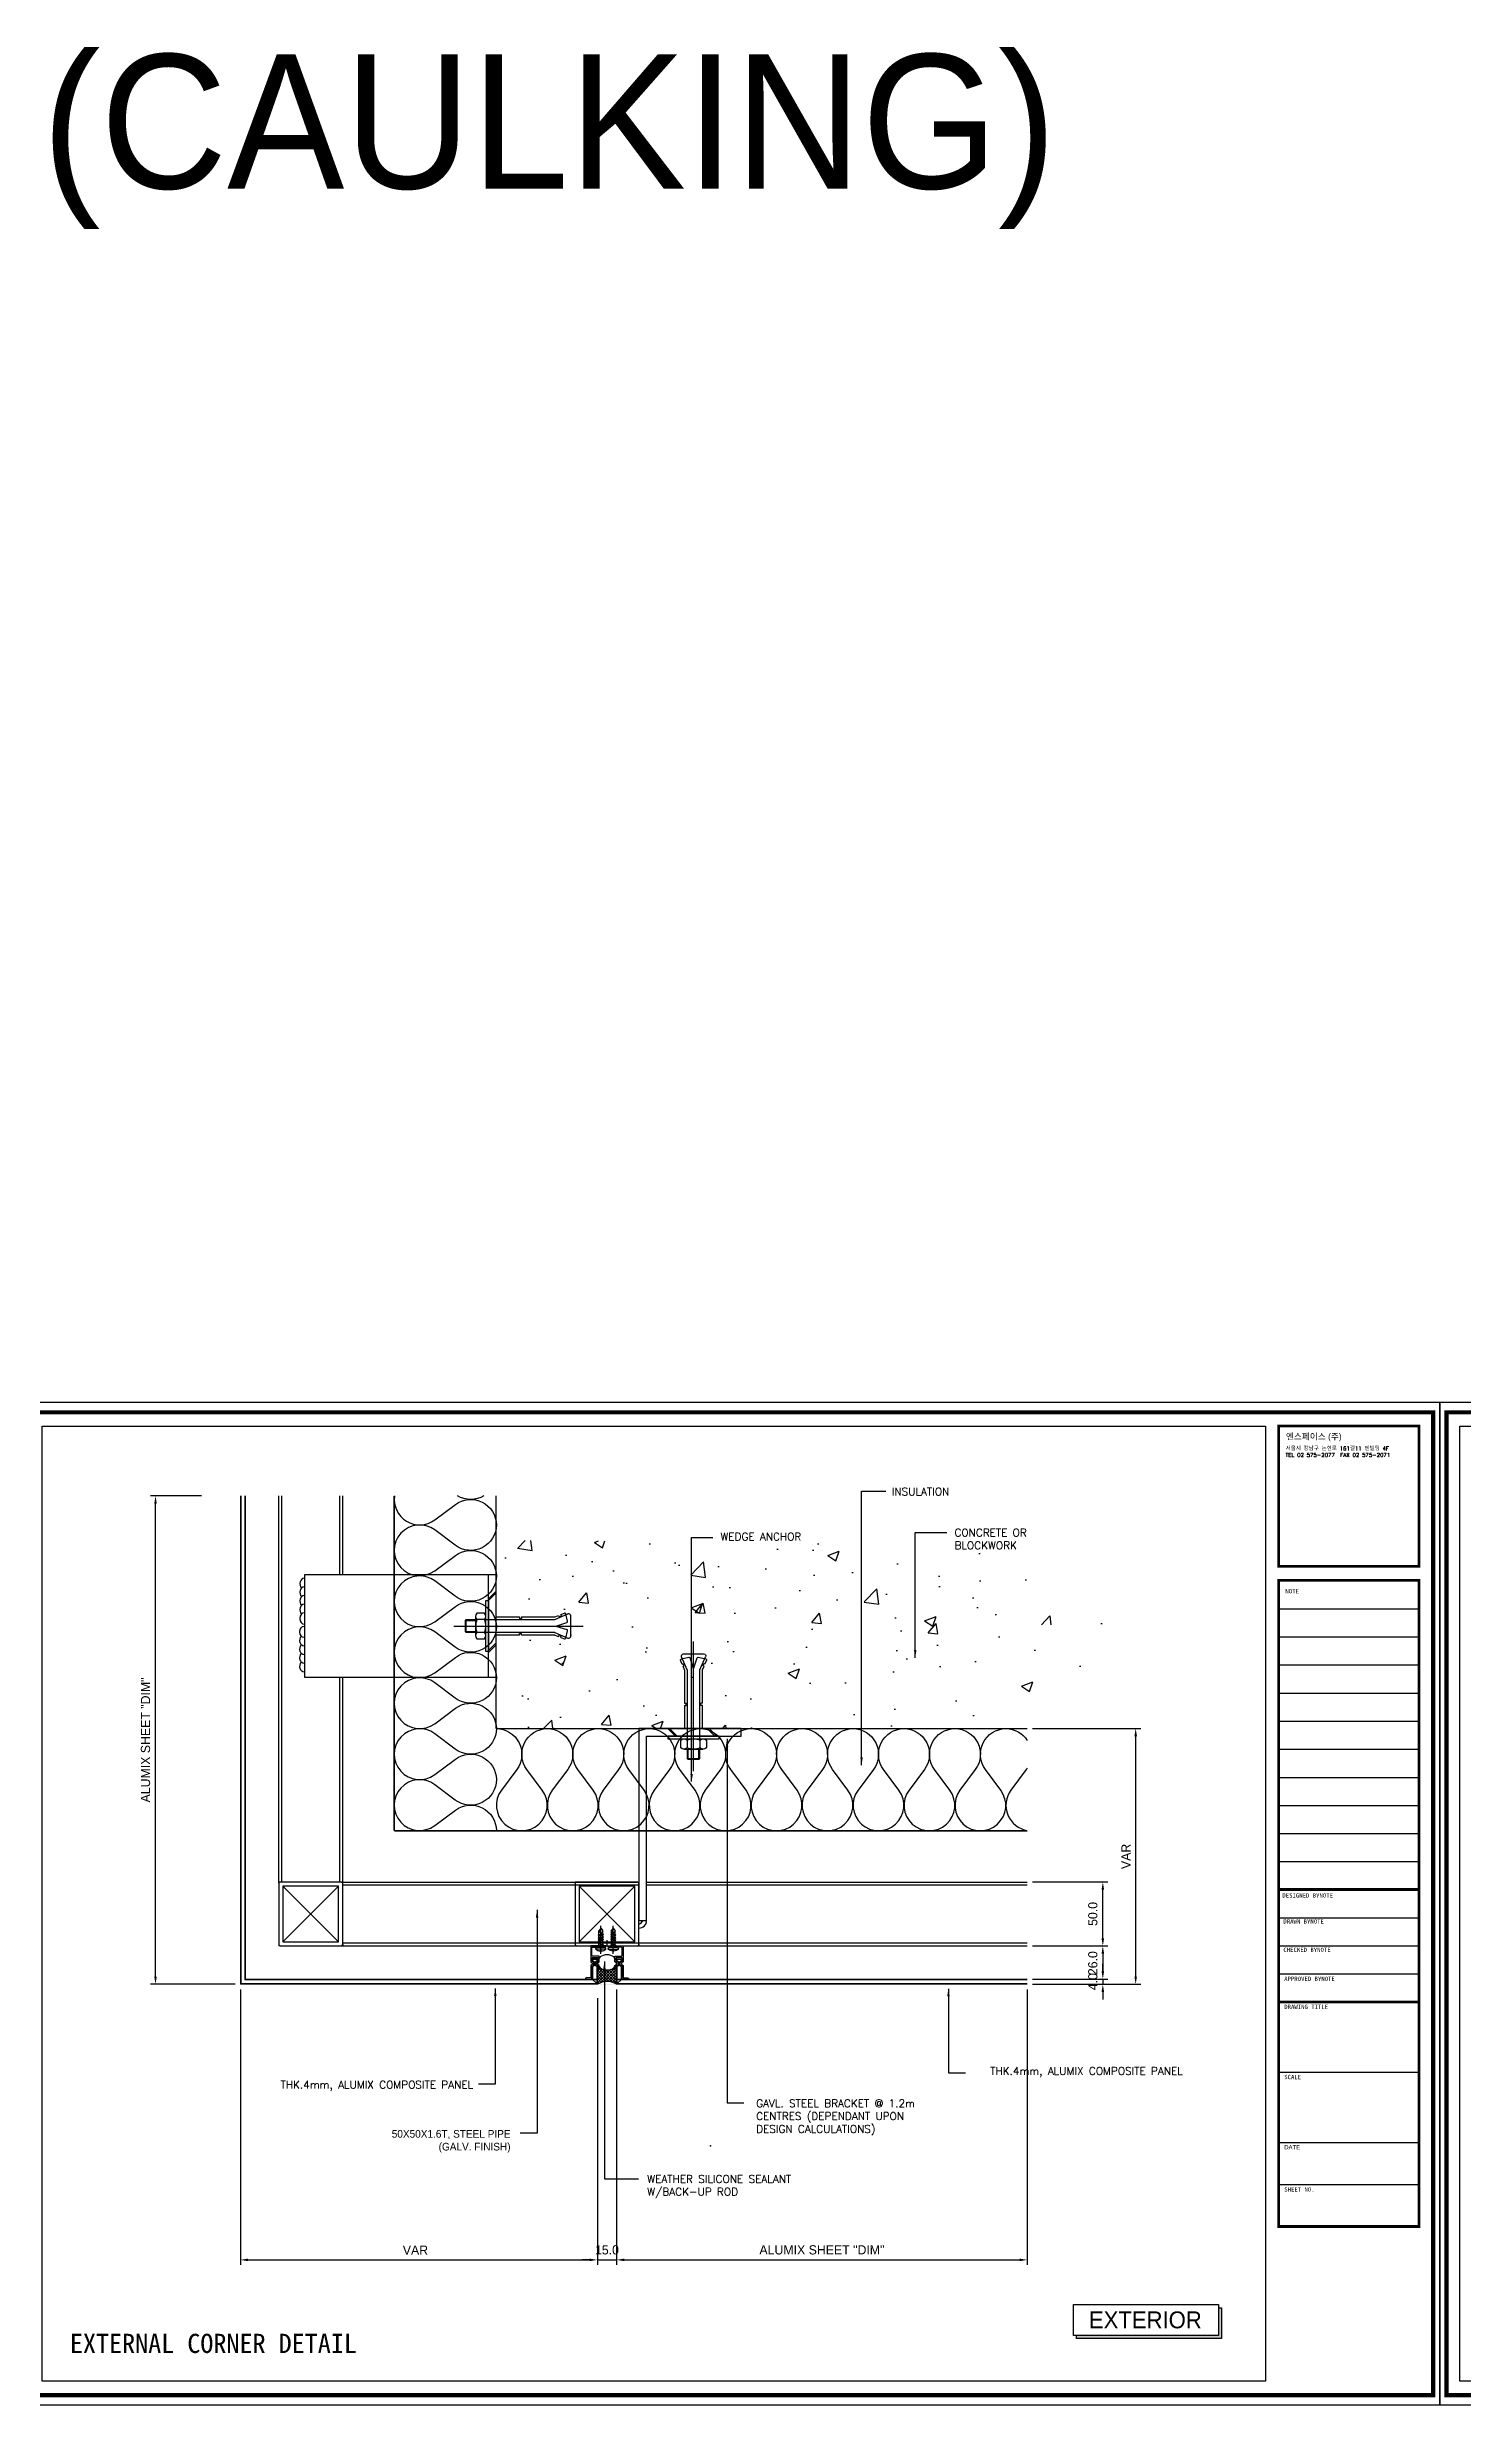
# Model space of a CAD drawing. Header units: millimetres. Extents: x 7297 to 60227, y -7497 to 19324.
# Drawn here: x 24201 to 25309, y 11215 to 13059 of the extents above; entities that cross this region are included whole.
import ezdxf
from ezdxf.enums import TextEntityAlignment as Align

# ---------------------------------------------------------------- set-up
doc = ezdxf.new("R2010")
doc.units = ezdxf.units.MM
doc.layers.add('NS_AL_PANEL', color=32, linetype='Continuous', lineweight=9)
for name, color, linetype in [('NS_BRACKET_NUTS', 1, 'Continuous'), ('NS_CAULKING', 8, 'Continuous'), ('NS_COL_MAGENTA', 6, 'Continuous'), ('NS_COL_WHITE', 7, 'Continuous'), ('NS_CON', 8, 'Continuous'), ('NS_CON_LINE', 2, 'Continuous'), ('NS_DIM', 1, 'Continuous'), ('NS_FORM', 7, 'Continuous'), ('NS_FRAME', 253, 'Continuous'), ('NS_INSUL', 8, 'Continuous'), ('NS_PIPE_FRAME', 2, 'Continuous'), ('NS_TEXT', 2, 'Continuous'), ('NS_TEXT_TITLE', 141, 'Continuous'), ('NS_WATERPROOF', 150, 'Continuous'), ('NS_WELD', 1, 'Continuous')]:
    doc.layers.add(name, color=color, linetype=linetype)
doc.styles.add('Expo M', font='Expo M.ttf')
doc.styles.add('HGTXT', font='romans.shx', dxfattribs={"bigfont": 'whgtxt.shx'})
doc.styles.add('HY울릉도L', font='')
doc.styles.add('HY울릉도M', font='')
doc.styles.add('style1', font='simplex.shx')
doc.styles.get('HY울릉도L').set_extended_font_data('Dotum')
doc.styles.get('HY울릉도M').set_extended_font_data('HY울릉도M')
doc.dimstyles.new('N-SPACE', dxfattribs={"dimscale": 4, "dimtxt": 1.8, "dimasz": 1.5, "dimexe": 1, "dimexo": 1, "dimgap": 1, "dimtad": 1, "dimtoh": 1, "dimdec": 1, "dimzin": 1, "dimdsep": 46, "dimtxsty": 'Expo M', "dimcen": 2, "dimclrd": 1, "dimclre": 1, "dimclrt": 2, "dimadec": 1, "dimazin": 0, "dimtfac": 1, "dimtdec": 1, "dimtix": 1, "dimtmove": 1, "dimatfit": 3, "dimfxl": 1, "dimtolj": 1, "dimtzin": 1, "dimarcsym": 0})

# ---------------------------------------------------------------- blocks, each defined once
blk = doc.blocks.new('*D397')
at = {"layer": 'NS_DIM', "color": 1, "lineweight": -2, "transparency": 16777216}
for p, q in [((24646.1, 11539.4), (24646.1, 11324)), ((24967.3, 11539.6), (24967.3, 11324)), ((24652.1, 11328), (24961.3, 11328))]:
    blk.add_line(p, q, dxfattribs=at)
at = {"layer": 'NS_DIM', "color": 1, "transparency": 16777216}
for points in [[(24652.1, 11329), (24652.1, 11327), (24646.1, 11328)], [(24961.3, 11329), (24961.3, 11327), (24967.3, 11328)]]:
    blk.add_solid(points, dxfattribs=at)
at = {"layer": 'NS_DIM', "color": 2, "transparency": 16777216, "insert": (24806.7, 11335.8), "char_height": 7.2, "attachment_point": 5, "style": 'Expo M'}
blk.add_mtext('\\A1;ALUMIX SHEET "DIM"', dxfattribs=at)
blk = doc.blocks.new('*D396')
at = {"layer": 'NS_DIM', "color": 1, "lineweight": -2, "transparency": 16777216}
for p, q in [((24321.4, 11925.6), (24281.5, 11925.6)), ((24285.5, 11549.6), (24285.5, 11919.6)), ((24347.9, 11543.6), (24281.5, 11543.6))]:
    blk.add_line(p, q, dxfattribs=at)
at = {"layer": 'NS_DIM', "color": 1, "transparency": 16777216}
for points in [[(24284.5, 11919.6), (24286.5, 11919.6), (24285.5, 11925.6)], [(24284.5, 11549.6), (24286.5, 11549.6), (24285.5, 11543.6)]]:
    blk.add_solid(points, dxfattribs=at)
at = {"layer": 'NS_DIM', "color": 2, "transparency": 16777216, "insert": (24277.7, 11734.7), "char_height": 7.2, "attachment_point": 5, "rotation": 90, "style": 'Expo M'}
blk.add_mtext('\\A1;ALUMIX SHEET "DIM"', dxfattribs=at)
blk = doc.blocks.new('*D395')
at = {"layer": 'NS_DIM', "color": 1, "lineweight": -2, "transparency": 16777216}
for p, q in [((24631.1, 11532.2), (24631.1, 11324)), ((24646.1, 11532.2), (24646.1, 11324)), ((24625.1, 11328), (24619.1, 11328)), ((24631.1, 11328), (24646.1, 11328)), ((24652.1, 11328), (24658.1, 11328))]:
    blk.add_line(p, q, dxfattribs=at)
at = {"layer": 'NS_DIM', "color": 1, "transparency": 16777216}
for points in [[(24625.1, 11329), (24625.1, 11327), (24631.1, 11328)], [(24652.1, 11329), (24652.1, 11327), (24646.1, 11328)]]:
    blk.add_solid(points, dxfattribs=at)
at = {"layer": 'NS_DIM', "color": 2, "transparency": 16777216, "insert": (24638.6, 11335.8), "char_height": 7.2, "attachment_point": 5, "style": 'Expo M'}
blk.add_mtext('\\A1;15.0', dxfattribs=at)
blk = doc.blocks.new('set anchor')
for p, q in [((0, -27.2), (0, 74.1)), ((-8.9, 56.5), (-10.1, 59.4)), ((-3.7, 61.8), (-9.5, 60.5)), ((-5, 52), (-9.4, 62.2)), ((-8.9, 56.5), (-8, 56.8)), ((-7.3, 55.2), (-8, 56.8)), ((7.9, 64.5), (-7.9, 64.5)), ((0, 52.8), (-2.7, 61.3)), ((0, 52.8), (2.7, 61.3)), ((9.5, 60.5), (3.7, 61.8)), ((5, 52), (9.4, 62.2)), ((7.3, 55.2), (8, 56.8)), ((8.9, 56.5), (8, 56.8)), ((8.9, 56.5), (10.1, 59.4)), ((-8.2, 54.8), (-7.3, 55.2)), ((-7.1, 52), (-8.2, 54.8)), ((-7.1, 25.8), (-7.1, 52)), ((-5, -2), (-5, 52)), ((5, 52), (5, -2)), ((7.1, 52), (8.2, 54.8)), ((7.1, 52), (7.1, 25.8)), ((8.2, 54.8), (7.3, 55.2)), ((-7.1, 25.8), (-5.8, 25.8)), ((-7.1, 6), (-7.1, 24.2)), ((-7.1, 24.2), (-5.8, 24.2)), ((-5.8, 24.2), (-5.8, 25.8)), ((7.1, 25.8), (5.8, 25.8)), ((5.8, 24.2), (5.8, 25.8)), ((7.1, 24.2), (5.8, 24.2)), ((7.1, 24.2), (7.1, 6)), ((-20, 0), (20, 0)), ((-20, -2), (-20, 0)), ((20, 0), (20, -2)), ((20, -2), (-20, -2)), ((7.5, -2), (-7.5, -2)), ((7.5, -2), (-7.5, -2)), ((7.5, -10), (-7.5, -10)), ((-5, -3), (-5, -9)), ((-5, -17.4), (-5, -10)), ((5, -17.4), (-5, -17.4)), ((-4.2, -18.2), (-5, -17.4)), ((-4.2, -18.2), (-4.2, -10)), ((-4.2, -18.2), (4.2, -18.2)), ((4.2, -18.2), (4.2, -10)), ((5, -17.4), (4.2, -18.2)), ((5, -3), (5, -9)), ((5, -10), (5, -17.4))]:
    blk.add_line(p, q)
blk.add_lwpolyline([(5, -3, 0.202073), (-5, -3, 0.404145), (-10, -3), (-10, -9, 0.404145), (-5, -9, 0.202073), (5, -9, 0.404145), (10, -9), (10, -3, 0.404145)], format="xyb", close=True)
for centre, radius, start, end in [((-9.3, 59.7), 0.833, 102.5288, 201.8014), ((-7.9, 62.8), 1.67, 90, 203.4287), ((-3.5, 61), 0.833, 17.6501, 102.5288), ((3.5, 61), 0.833, 77.4712, 162.3499), ((7.9, 62.8), 1.67, 336.5713, 90), ((9.3, 59.7), 0.833, 338.1986, 77.4712)]:
    blk.add_arc(centre, radius, start, end)
blk = doc.blocks.new('*D382')
at = {"layer": 'NS_DIM', "color": 1, "lineweight": -2, "transparency": 16777216}
for p, q in [((24351.9, 11539.6), (24351.9, 11324)), ((24631.1, 11532.6), (24631.1, 11324)), ((24357.9, 11328), (24625.1, 11328))]:
    blk.add_line(p, q, dxfattribs=at)
at = {"layer": 'NS_DIM', "color": 1, "transparency": 16777216}
for points in [[(24357.9, 11329), (24357.9, 11327), (24351.9, 11328)], [(24625.1, 11329), (24625.1, 11327), (24631.1, 11328)]]:
    blk.add_solid(points, dxfattribs=at)
at = {"layer": 'NS_DIM', "color": 2, "transparency": 16777216, "insert": (24488.8, 11335.6), "char_height": 7.2, "attachment_point": 5, "style": 'Expo M'}
blk.add_mtext('\\A1;VAR', dxfattribs=at)
blk = doc.blocks.new('AL-TEMPLATE')
at = {"color": 8}
for p, q in [((2716.8, 1393), (2800, 1393)), ((2716.8, 1376.3), (2800, 1376.3)), ((2716.8, 1359.7), (2800, 1359.7)), ((2716.8, 1343), (2800, 1343)), ((2716.8, 1326.4), (2800, 1326.4)), ((2716.8, 1309.8), (2800, 1309.8)), ((2716.8, 1293.1), (2800, 1293.1)), ((2716.8, 1276.5), (2800, 1276.5)), ((2716.8, 1259.8), (2800, 1259.8)), ((2716.8, 1243.2), (2800, 1243.2)), ((2716.8, 1209.9), (2800, 1209.9)), ((2716.8, 1193.3), (2800, 1193.3)), ((2716.8, 1176.6), (2800, 1176.6)), ((2716.8, 1118.4), (2800, 1118.4)), ((2716.8, 1076.8), (2800, 1076.8)), ((2716.8, 1051.8), (2800, 1051.8))]:
    blk.add_line(p, q, dxfattribs=at)
at = {"color": 7, "ltscale": 2}
blk.add_lwpolyline([(1972.3, 1515.2), (1972.3, 921.2), (2812.3, 921.2), (2812.3, 1515.2)], close=True, dxfattribs=at)
at = {"color": 8}
for points, const_width in [([(1976.3, 1509.4), (2808.3, 1509.4), (2808.3, 927), (1976.3, 927)], 2.5), ([(2716.8, 1501.3), (2800, 1501.3), (2800, 1418.1), (2716.8, 1418.1)], 1.66), ([(2716.8, 1409.8), (2800, 1409.8), (2800, 1026.9), (2716.8, 1026.9)], 1.66)]:
    blk.add_lwpolyline(points, close=True, dxfattribs=dict(at, const_width=const_width))
at = {"color": 9}
blk.add_lwpolyline([(1984.1, 1501.3), (2709.1, 1501.3), (2709.1, 935.2), (1984.1, 935.2)], close=True, dxfattribs=at)
at = {"color": 8, "const_width": 1.66}
for points in [[(2716.8, 1226.6), (2800, 1226.6)], [(2716.8, 1160), (2800, 1160)]]:
    blk.add_lwpolyline(points, dxfattribs=at)
at = {"color": 146, "true_color": 0x105689, "insert": (2721.1, 1496.9), "char_height": 3.67, "attachment_point": 1, "style": 'HGTXT'}
blk.add_mtext('{\\fExpo M|b0|i0|c129|p18;엔스페이스 (주)}', dxfattribs=at)
at = {"insert": (2720.9, 1489.2), "char_height": 2.349, "attachment_point": 1, "style": 'HGTXT'}
blk.add_mtext('서울시 강남구 논현로 161길11 엔빌딩 4F\\PTEL 02 575-2077  FAX 02 575-2071', dxfattribs=at)
at = {"color": 8, "width": 438.968, "attachment_point": 1}
for s, insert, char_height in [('NOTE', (2720.8, 1404.7), 2.56), ('DESIGNED BYNOTE', (2719, 1224.4), 2.556), ('DRAWN BYNOTE', (2719.6, 1209), 2.556), ('CHECKED BYNOTE', (2719.6, 1192.2), 2.556), ('APPROVED BYNOTE', (2720.1, 1175), 2.556), ('DRAWING TITLE', (2720.1, 1158.4), 2.556), ('SCALE', (2720.1, 1116.8), 2.56), ('{\\fﾱﾼﾸﾲ|b0|i0|c129|p49;DATE}', (2720.1, 1075.2), 2.556), ('SHEET NO.', (2720.1, 1050.2), 2.56)]:
    blk.add_mtext(s, dxfattribs=dict(at, insert=insert, char_height=char_height))
blk = doc.blocks.new('*D372')
at = {"layer": 'NS_DIM', "color": 1, "lineweight": -2, "transparency": 16777216}
for p, q in [((24971.3, 11573.6), (25030.4, 11573.6)), ((25026.4, 11567.6), (25026.4, 11553.6)), ((24971.3, 11547.6), (25030.4, 11547.6))]:
    blk.add_line(p, q, dxfattribs=at)
at = {"layer": 'NS_DIM', "color": 1, "transparency": 16777216}
for points in [[(25025.4, 11567.6), (25027.4, 11567.6), (25026.4, 11573.6)], [(25025.4, 11553.6), (25027.4, 11553.6), (25026.4, 11547.6)]]:
    blk.add_solid(points, dxfattribs=at)
at = {"layer": 'NS_DIM', "color": 2, "transparency": 16777216, "insert": (25018.6, 11560.1), "char_height": 7.2, "attachment_point": 5, "rotation": 90, "style": 'Expo M'}
blk.add_mtext('\\A1;26.0', dxfattribs=at)
blk = doc.blocks.new('*D371')
at = {"layer": 'NS_DIM', "color": 1, "lineweight": -2, "transparency": 16777216}
for p, q in [((24971.3, 11547.6), (25030.4, 11547.6)), ((25026.4, 11553.6), (25026.4, 11559.6)), ((25026.4, 11547.6), (25026.4, 11543.6)), ((24971.3, 11543.6), (25030.4, 11543.6)), ((25026.4, 11537.6), (25026.4, 11531.6))]:
    blk.add_line(p, q, dxfattribs=at)
at = {"layer": 'NS_DIM', "color": 1, "transparency": 16777216}
for points in [[(25025.4, 11553.6), (25027.4, 11553.6), (25026.4, 11547.6)], [(25025.4, 11537.6), (25027.4, 11537.6), (25026.4, 11543.6)]]:
    blk.add_solid(points, dxfattribs=at)
at = {"layer": 'NS_DIM', "color": 2, "transparency": 16777216, "insert": (25018.6, 11545.6), "char_height": 7.2, "attachment_point": 5, "rotation": 90, "style": 'Expo M'}
blk.add_mtext('\\A1;4.0', dxfattribs=at)
blk = doc.blocks.new('*D370')
at = {"layer": 'NS_DIM', "color": 1, "lineweight": -2, "transparency": 16777216}
for p, q in [((24971.3, 11743.6), (25056.1, 11743.6)), ((25052.1, 11549.6), (25052.1, 11737.6)), ((24971.3, 11543.6), (25056.1, 11543.6))]:
    blk.add_line(p, q, dxfattribs=at)
at = {"layer": 'NS_DIM', "color": 1, "transparency": 16777216}
for points in [[(25051.1, 11737.6), (25053.1, 11737.6), (25052.1, 11743.6)], [(25051.1, 11549.6), (25053.1, 11549.6), (25052.1, 11543.6)]]:
    blk.add_solid(points, dxfattribs=at)
at = {"layer": 'NS_DIM', "color": 2, "transparency": 16777216, "insert": (25044.5, 11643.6), "char_height": 7.2, "attachment_point": 5, "rotation": 90, "style": 'Expo M'}
blk.add_mtext('\\A1;VAR', dxfattribs=at)
blk = doc.blocks.new('*D369')
at = {"layer": 'NS_DIM', "color": 1, "lineweight": -2, "transparency": 16777216}
for p, q in [((24971.3, 11623.6), (25030.4, 11623.6)), ((25026.4, 11579.6), (25026.4, 11617.6)), ((24971.3, 11573.6), (25030.4, 11573.6))]:
    blk.add_line(p, q, dxfattribs=at)
at = {"layer": 'NS_DIM', "color": 1, "transparency": 16777216}
for points in [[(25025.4, 11617.6), (25027.4, 11617.6), (25026.4, 11623.6)], [(25025.4, 11579.6), (25027.4, 11579.6), (25026.4, 11573.6)]]:
    blk.add_solid(points, dxfattribs=at)
at = {"layer": 'NS_DIM', "color": 2, "transparency": 16777216, "insert": (25018.6, 11598.6), "char_height": 7.2, "attachment_point": 5, "rotation": 90, "style": 'Expo M'}
blk.add_mtext('\\A1;50.0', dxfattribs=at)
blk = doc.blocks.new('*U98')
for p, q in [((1, 50), (0, 50)), ((0, 49), (0, 50)), ((0, 49), (0, 1)), ((49, 50), (1, 50)), ((3.2, 3.2), (46.8, 46.8)), ((46.8, 3.2), (3.2, 46.8)), ((49, 50), (50, 50)), ((50, 49), (50, 50)), ((50, 1), (50, 49)), ((0, 1), (0, 0)), ((1, 0), (0, 0)), ((50, 1), (50, 0)), ((1, 0), (49, 0)), ((49, 0), (50, 0))]:
    blk.add_line(p, q)
blk.add_lwpolyline([(3.2, 46.8), (3.2, 3.2), (46.8, 3.2), (46.8, 46.8)], close=True)
for centre, start, end in [((1, 49), 90, 180), ((49, 49), 0, 90), ((1, 1), 180, 270), ((49, 1), 270, 0)]:
    blk.add_arc(centre, 1, start, end)
blk = doc.blocks.new('피스')
for p, q in [((-4, 1.5), (-4, 1)), ((-4, 1.5), (4, 1.5)), ((-3, 0), (3, 0)), ((-0.5, 3), (-0.4, 2.3)), ((-0.4, 2.3), (0.4, 2.3)), ((0, 5), (0, -16.8)), ((0.5, 3), (0.4, 2.3)), ((4, 1.5), (4, 1)), ((2, -1.5), (-2, -2)), ((-1.5, -1.5), (-2, -2)), ((-2, -2), (-1.5, -2.5)), ((-1.5, -3.5), (-2, -4)), ((2, -3.5), (-2, -4)), ((-2, -4), (-1.5, -4.5)), ((-1.5, -5.5), (-2, -6)), ((2, -5.5), (-2, -6)), ((-2, -6), (-1.5, -6.5)), ((-1.5, -7.5), (-2, -8)), ((2, -7.5), (-2, -8)), ((-2, -8), (-1.5, -8.5)), ((-1.5, -9.5), (-2, -10)), ((2, -9.5), (-2, -10)), ((-2, -10), (-1.5, -10.5)), ((-1.5, -0.5), (-1.5, -1.5)), ((1.5, -1), (-1.5, -1.5)), ((1.5, -2), (-1.5, -2.5)), ((-1.5, -2.5), (-1.5, -3.5)), ((1.5, -3), (-1.5, -3.5)), ((1.5, -4), (-1.5, -4.5)), ((-1.5, -4.5), (-1.5, -5.5)), ((1.5, -5), (-1.5, -5.5)), ((1.5, -6), (-1.5, -6.5)), ((-1.5, -6.5), (-1.5, -7.5)), ((1.5, -7), (-1.5, -7.5)), ((1.5, -8), (-1.5, -8.5)), ((-1.5, -8.5), (-1.5, -9.5)), ((1.5, -9), (-1.5, -9.5)), ((1.5, -10), (-1.5, -10.5)), ((-1.5, -10.5), (-1.5, -13.5)), ((0, -15), (-1.5, -13.5)), ((-1.3, -13.5), (-1.3, -12)), ((0, -15), (-1.3, -13.5)), ((0, -15), (1.5, -13)), ((1.5, -13), (0.6, -11.5)), ((1.5, -0.5), (1.5, -1)), ((1.5, -1), (2, -1.5)), ((2, -1.5), (1.5, -2)), ((1.5, -2), (1.5, -3)), ((1.5, -3), (2, -3.5)), ((2, -3.5), (1.5, -4)), ((1.5, -4), (1.5, -5)), ((1.5, -5), (2, -5.5)), ((2, -5.5), (1.5, -6)), ((1.5, -6), (1.5, -7)), ((1.5, -7), (2, -7.5)), ((2, -7.5), (1.5, -8)), ((1.5, -8), (1.5, -9)), ((1.5, -9), (2, -9.5)), ((2, -9.5), (1.5, -10)), ((1.5, -10), (1.5, -13))]:
    blk.add_line(p, q)
for centre, radius, start, end in [((0, -3.1), 6.08, 94.7146, 131.1121), ((-3, 1), 1, 180, 270), ((-2, -0.5), 0.5, 0, 90), ((0, -3.1), 6.08, 48.8879, 85.2854), ((2, -0.5), 0.5, 90, 180), ((3, 1), 1, 270, 0), ((-0.3, -12), 1, 30.0863, 180)]:
    blk.add_arc(centre, radius, start, end)
blk = doc.blocks.new('N-SCREW')
blk.add_blockref('피스', (17.3, -1))
blk = doc.blocks.new('CM-01')
blk.add_line((350154.9, -506676.5, 0), (350154.9, -506672, 0))
at = {"elevation": 0}
for points in [[(350142.1, -506676.5), (350142.1, -506689), (350143.6, -506689.9), (350143.6, -506690.9), (350142.1, -506691.8), (350142.1, -506701.1, -0.414214), (350141.7, -506701.5), (350138.7, -506701.5, 0.414214), (350138.1, -506702.1), (350138.1, -506702.5), (350143.1, -506702.5), (350143.1, -506692.4), (350144.6, -506691.5), (350144.6, -506689.3), (350143.1, -506688.5), (350143.1, -506685.9, -0.414214), (350143.5, -506685.5), (350147.2, -506685.5, -0.414214), (350147.6, -506685.9), (350147.6, -506688.5), (350146.1, -506689.3), (350146.1, -506691.5), (350147.6, -506692.4), (350147.6, -506693.8, 0.414214), (350148.3, -506694.5, 0.414214), (350148.6, -506694.2), (350148.6, -506691.8), (350147.1, -506690.9), (350147.1, -506689.9), (350148.6, -506689), (350148.6, -506684.5), (350143.5, -506684.5, -0.414214), (350143.1, -506684.1), (350143.1, -506677.9, -0.414214), (350143.5, -506677.5), (350149.7, -506677.5), (350150, -506677.2), (350150.3, -506677.5), (350153.4, -506677.5, 0.414214), (350154, -506676.9), (350154, -506676.5), (350142.1, -506676.5)], [(350167.6, -506676.5), (350167.6, -506689), (350166.1, -506689.9), (350166.1, -506690.9), (350167.6, -506691.8), (350167.6, -506701.1, 0.414214), (350168, -506701.5), (350171, -506701.5, -0.414214), (350171.6, -506702.1), (350171.6, -506702.5), (350166.6, -506702.5), (350166.6, -506692.4), (350165.1, -506691.5), (350165.1, -506689.3), (350166.6, -506688.5), (350166.6, -506685.9, 0.414214), (350166.2, -506685.5), (350162.5, -506685.5, 0.414214), (350162.1, -506685.9), (350162.1, -506688.5), (350163.6, -506689.3), (350163.6, -506691.5), (350162.1, -506692.4), (350162.1, -506693.8, -0.414214), (350161.4, -506694.5, -0.414214), (350161.1, -506694.2), (350161.1, -506691.8), (350162.6, -506690.9), (350162.6, -506689.9), (350161.1, -506689), (350161.1, -506684.5), (350166.2, -506684.5, 0.414214), (350166.6, -506684.1), (350166.6, -506677.9, 0.414214), (350166.2, -506677.5), (350160, -506677.5), (350159.7, -506677.2), (350159.4, -506677.5), (350156.3, -506677.5, -0.414214), (350155.7, -506676.9), (350155.7, -506676.5), (350167.6, -506676.5)]]:
    blk.add_lwpolyline(points, format="xyb", dxfattribs=at)
at = {"rotation": 180}
blk.add_blockref('N-SCREW', (350167.3, -506678.6, 0), dxfattribs=at)
at = {"xscale": -1, "rotation": 180}
blk.add_blockref('N-SCREW', (350142.5, -506678.6, 0), dxfattribs=at)

msp = doc.modelspace()

# ---------------------------------------------------------------- hatches: boundary and pattern name
at = {"layer": 'NS_CAULKING'}
h = msp.add_hatch(dxfattribs=at)
h.set_pattern_fill('ANSI37', color=256, scale=0.5, style=0)
h.set_pattern_definition([(45, (-1486.3269, -26837.4873), (-1.122532015, 1.122532015), []), (135, (-1486.3269, -26837.4873), (-1.122532015, -1.122532015), [])])
edge = h.paths.add_edge_path()
edge.add_ellipse((24638.63, 11560.72), major_axis=(-7.5, 0), ratio=0.7930893, start_angle=0, end_angle=180, ccw=False)
edge.add_line((24631.13, 11560.72), (24631.13, 11543.57))
edge.add_arc((24638.63, 11532.36), 13.48, 56.20705, 123.79295, ccw=False)
edge.add_line((24646.13, 11543.57), (24646.13, 11560.72))
at = {"layer": 'NS_COL_MAGENTA'}
msp.add_hatch(color=256, dxfattribs=at).paths.add_polyline_path([(25119.23, 11290.51), (25116.83, 11290.51), (25116.83, 11268.97), (25005.8, 11268.97), (25005.8, 11266.41), (25119.23, 11266.41)])
at = {"layer": 'NS_CON'}
h = msp.add_hatch(dxfattribs=at)
h.set_pattern_fill('AR-CONC', color=256, scale=0.5, style=0)
h.set_pattern_definition([(50, (25913.99, -1993.236), (91.09233, -7.96954), [9.525, -104.775]), (355, (25913.99, -1993.24), (-17.6217, 95.5284), [7.62, -83.8203]), (100.45144, (25921.58, -1993.9), (73.4706, 87.5589), [8.095, -89.0451]), (46.1842, (25913.99, -1967.84), (135.5395, -21.0212), [14.2875, -157.1625]), (96.6356, (25925.28, -1969.59), (118.7021, 123.713), [12.1425, -133.5678]), (351.1842, (25913.99, -1967.84), (118.702, 123.713), [11.43, -125.7299]), (21, (25926.69, -1974.186), (75.8072, -51.1326), [9.525, -104.775]), (326, (25926.69, -1974.19), (30.901, 92.094), [7.62, -83.82]), (71.45144, (25933.01, -1978.45), (106.7082, 40.9614), [8.095, -89.04497]), (37.5, (25913.99, -1993.236), (1.5443, 42.27752), [0, -82.804, 0, -85.09, 0, -84.1375]), (7.5, (25913.99, -1993.236), (33.40983, 50.09029), [0, -48.514, 0, -80.899, 0, -32.0675]), (327.5, (25885.67, -1993.236), (67.7953, -2.86437), [0, -31.75, 0, -99.06, 0, -131.445]), (317.5, (25872.97, -1993.236), (74.0646, 12.71325), [0, -41.275, 0, -65.786, 0, -93.345])])
edge = h.paths.add_edge_path()
edge.add_line((24975.34, 11888.95), (24551.9, 11890.78))
edge.add_line((24551.9, 11890.78), (24551.9, 11743.57))
edge.add_line((24551.9, 11743.57), (24798.55, 11743.57))
edge.add_line((24798.55, 11743.57), (24798.55, 11761.74))
edge.add_line((24798.55, 11761.74), (24799.8, 11761.74))
edge.add_line((24799.8, 11761.74), (24799.8, 11763.4))
edge.add_line((24799.8, 11763.4), (24798.55, 11763.4))
edge.add_line((24798.55, 11763.4), (24798.55, 11789.57))
edge.add_line((24798.55, 11789.57), (24797.43, 11792.36))
edge.add_line((24797.43, 11792.36), (24798.34, 11792.72))
edge.add_line((24798.34, 11792.72), (24797.65, 11794.42))
edge.add_line((24797.65, 11794.42), (24796.74, 11794.08))
edge.add_line((24796.74, 11794.08), (24795.58, 11796.99))
edge.add_arc((24796.35, 11797.3), 0.833, 102.52881, 201.80141, ccw=False)
edge.add_line((24796.17, 11798.12), (24796.86, 11798.27))
edge.add_line((24796.86, 11798.27), (24796.22, 11799.74))
edge.add_arc((24797.75, 11800.4), 1.67, 90, 203.42869, ccw=False)
edge.add_line((24797.75, 11802.07), (24813.51, 11802.07))
edge.add_arc((24813.51, 11800.4), 1.67, -23.42869, 90, ccw=False)
edge.add_line((24815.04, 11799.74), (24814.4, 11798.27))
edge.add_line((24814.4, 11798.27), (24815.09, 11798.12))
edge.add_arc((24814.91, 11797.3), 0.833, -21.80141, 77.47119, ccw=False)
edge.add_line((24815.68, 11796.99), (24814.52, 11794.08))
edge.add_line((24814.52, 11794.08), (24813.61, 11794.42))
edge.add_line((24813.61, 11794.42), (24812.92, 11792.72))
edge.add_line((24812.92, 11792.72), (24813.83, 11792.36))
edge.add_line((24813.83, 11792.36), (24812.71, 11789.57))
edge.add_line((24812.71, 11789.57), (24812.71, 11763.4))
edge.add_line((24812.71, 11763.4), (24811.46, 11763.4))
edge.add_line((24811.46, 11763.4), (24811.46, 11761.74))
edge.add_line((24811.46, 11761.74), (24812.71, 11761.74))
edge.add_line((24812.71, 11761.74), (24812.71, 11743.57))
edge.add_line((24812.71, 11743.57), (24848.13, 11743.57))
edge.add_line((24848.13, 11743.57), (24933.55, 11743.57))
edge.add_line((24933.55, 11743.57), (24933.55, 11761.74))
edge.add_line((24933.55, 11761.74), (24934.8, 11761.74))
edge.add_line((24934.8, 11761.74), (24934.8, 11763.4))
edge.add_line((24934.8, 11763.4), (24933.55, 11763.4))
edge.add_line((24933.55, 11763.4), (24933.55, 11789.57))
edge.add_line((24933.55, 11789.57), (24932.43, 11792.36))
edge.add_line((24932.43, 11792.36), (24933.34, 11792.72))
edge.add_line((24933.34, 11792.72), (24932.65, 11794.42))
edge.add_line((24932.65, 11794.42), (24931.74, 11794.08))
edge.add_line((24931.74, 11794.08), (24930.58, 11796.99))
edge.add_arc((24931.35, 11797.3), 0.833, 102.52881, 201.80141, ccw=False)
edge.add_line((24931.17, 11798.12), (24931.86, 11798.27))
edge.add_line((24931.86, 11798.27), (24931.22, 11799.74))
edge.add_arc((24932.75, 11800.4), 1.67, 90, 203.42869, ccw=False)
edge.add_line((24932.75, 11802.07), (24948.51, 11802.07))
edge.add_arc((24948.51, 11800.4), 1.67, -23.42869, 90, ccw=False)
edge.add_line((24950.04, 11799.74), (24949.4, 11798.27))
edge.add_line((24949.4, 11798.27), (24950.09, 11798.12))
edge.add_arc((24949.91, 11797.3), 0.833, -21.80141, 77.47119, ccw=False)
edge.add_line((24950.68, 11796.99), (24949.52, 11794.08))
edge.add_line((24949.52, 11794.08), (24948.61, 11794.42))
edge.add_line((24948.61, 11794.42), (24947.92, 11792.72))
edge.add_line((24947.92, 11792.72), (24948.83, 11792.36))
edge.add_line((24948.83, 11792.36), (24947.71, 11789.57))
edge.add_line((24947.71, 11789.57), (24947.71, 11763.4))
edge.add_line((24947.71, 11763.4), (24946.46, 11763.4))
edge.add_line((24946.46, 11763.4), (24946.46, 11761.74))
edge.add_line((24946.46, 11761.74), (24947.71, 11761.74))
edge.add_line((24947.71, 11761.74), (24947.71, 11743.57))
edge.add_line((24947.71, 11743.57), (24978.13, 11743.57))
edge.add_line((24978.13, 11743.57), (24975.34, 11741.73))
edge.add_line((24975.34, 11741.73), (24975.34, 11888.95))
h.paths.add_polyline_path([(25074.28, 11750.08), (25149.2, 11750.08), (25149.2, 11758.79), (25074.28, 11758.79)])
h.paths.add_polyline_path([(24656.53, 11767.22), (24731.45, 11767.22), (24731.45, 11775.93), (24656.53, 11775.93)], flags=16)
h.paths.add_polyline_path([(24685.19, 11787.13), (24758.03, 11787.13), (24758.03, 11794.12), (24685.19, 11794.12)], flags=16)
h.paths.add_polyline_path([(24988.01, 11786.51), (25060.86, 11786.51), (25060.86, 11793.5), (24988.01, 11793.5)])
h.paths.add_polyline_path([(24965.89, 11824.71), (25028.91, 11824.71), (25028.91, 11831.69), (24965.89, 11831.69)])

# ---------------------------------------------------------------- linework, layer by layer
at = {"layer": 'NS_AL_PANEL'}
for p, q in [((24627.13, 11547.57, 0), (24630.63, 11544.07, 0)), ((24967.33, 11547.57, 0), (24646.13, 11547.57, 0)), ((24967.33, 11547.07, 0), (24646.13, 11547.07, 0)), ((24650.13, 11547.57, 0), (24646.63, 11544.07, 0)), ((24967.33, 11544.07, 0), (24646.13, 11544.07, 0)), ((24967.33, 11543.57, 0), (24646.13, 11543.57, 0))]:
    msp.add_line(p, q, dxfattribs=at)
at = {"layer": 'NS_AL_PANEL', "elevation": 0}
for points in [[(24351.9, 11925.64), (24351.9, 11543.57), (24631.13, 11543.57)], [(24352.4, 11925.64), (24352.4, 11544.07), (24631.13, 11544.07)], [(24355.4, 11925.64), (24355.4, 11547.07), (24631.13, 11547.07)], [(24355.9, 11925.64), (24355.9, 11547.57), (24631.13, 11547.57)], [(24631.13, 11543.57), (24631.13, 11557.71), (24629.88, 11558.45), (24629.88, 11560.9), (24631.13, 11561.63), (24631.13, 11563.57), (24627.13, 11563.57), (24627.13, 11561.63), (24628.38, 11560.9), (24628.38, 11558.45), (24627.13, 11557.71), (24627.13, 11547.57)], [(24646.13, 11543.57), (24646.13, 11557.71), (24647.38, 11558.45), (24647.38, 11560.9), (24646.13, 11561.63), (24646.13, 11563.57), (24650.13, 11563.57), (24650.13, 11561.63), (24648.88, 11560.9), (24648.88, 11558.45), (24650.13, 11557.71), (24650.13, 11547.57)], [(24630.63, 11544.07), (24630.63, 11557.43), (24629.38, 11558.16), (24629.38, 11561.19), (24630.63, 11561.92), (24630.63, 11563.07), (24627.63, 11563.07), (24627.63, 11561.92), (24628.88, 11561.19), (24628.88, 11558.16), (24627.63, 11557.43), (24627.63, 11547.07)], [(24646.63, 11544.07), (24646.63, 11557.43), (24647.88, 11558.16), (24647.88, 11561.19), (24646.63, 11561.92), (24646.63, 11563.07), (24649.63, 11563.07), (24649.63, 11561.92), (24648.38, 11561.19), (24648.38, 11558.16), (24649.63, 11557.43), (24649.63, 11547.07)]]:
    msp.add_lwpolyline(points, dxfattribs=at)
at = {"layer": 'NS_BRACKET_NUTS'}
for p, q in [((24545.9, 11783.82, 0), (24545.9, 11863.82, 0)), ((24551.9, 11851.13, 0), (24545.9, 11845.13, 0)), ((24551.9, 11849.72, 0), (24545.9, 11843.72, 0)), ((24551.9, 11810.58, 0), (24545.9, 11804.58, 0)), ((24551.9, 11809.17, 0), (24545.9, 11803.17, 0)), ((24692.13, 11737.57, 0), (24686.13, 11743.57, 0)), ((24693.55, 11737.57, 0), (24687.55, 11743.57, 0)), ((24723.04, 11737.57, 0), (24717.04, 11743.57, 0)), ((24724.46, 11737.57, 0), (24718.46, 11743.57, 0))]:
    msp.add_line(p, q, dxfattribs=at)
at = {"layer": 'NS_BRACKET_NUTS', "elevation": 0}
for points in [[(24551.9, 11863.82), (24401.9, 11863.81), (24401.9, 11783.81), (24551.9, 11783.82)], [(24743.63, 11743.57), (24663.63, 11743.57), (24663.63, 11593.57), (24669.63, 11593.57), (24669.63, 11737.57), (24743.63, 11737.57)]]:
    msp.add_lwpolyline(points, close=True, dxfattribs=at)
at = {"layer": 'NS_CAULKING', "elevation": 0}
msp.add_lwpolyline([(24542.28, 11925.64, -0.2756083), (24521.68, 11925.64, -0.2756083)], format="xyb", dxfattribs=at)
at = {"layer": 'NS_CAULKING'}
msp.add_arc((24638.63, 11532.36, 0), 13.48, 56.20705, 123.79295, dxfattribs=at)
at = {"layer": 'NS_CAULKING', "extrusion": (0, 0, -1)}
msp.add_ellipse((24638.63, 11560.72, 0), major_axis=(-7.5, 0), ratio=0.7930893, dxfattribs=at)
msp.add_ellipse((24638.63, 11560.72, 0), major_axis=(-7.5, 0), ratio=0.7930893, dxfattribs=at)
at = {"layer": 'NS_COL_MAGENTA'}
msp.add_lwpolyline([(25003.4, 11293.07), (25116.83, 11293.07), (25116.83, 11268.97), (25003.4, 11268.97)], close=True, dxfattribs=at)
msp.add_lwpolyline([(25116.83, 11290.51), (25119.23, 11290.51), (25119.23, 11266.41), (25005.8, 11266.41), (25005.8, 11268.97)], dxfattribs=at)
at = {"layer": 'NS_CON_LINE'}
for q in [(24551.9, 11925.64, 0), (24967.33, 11743.57, 0)]:
    msp.add_line((24551.9, 11743.57, 0), q, dxfattribs=at)
at = {"layer": 'NS_DIM'}
msp.add_point((24719.49, 11417.29, 0), dxfattribs=at)
at = {"layer": 'NS_FRAME'}
for p, q in [((24381.9, 11623.57, 0), (24381.9, 11925.64, 0)), ((24384.2, 11623.57, 0), (24384.2, 11925.64, 0)), ((24429.6, 11863.81, 0), (24429.6, 11925.64, 0)), ((24431.9, 11863.81, 0), (24431.9, 11925.64, 0)), ((24429.6, 11623.57, 0), (24429.6, 11783.81, 0)), ((24431.9, 11623.57, 0), (24431.9, 11783.81, 0)), ((24431.9, 11623.57, 0), (24663.63, 11623.57, 0)), ((24431.9, 11621.27, 0), (24663.63, 11621.27, 0)), ((24669.63, 11623.57, 0), (24967.33, 11623.57, 0)), ((24669.63, 11621.27, 0), (24967.33, 11621.27, 0)), ((24431.9, 11575.87, 0), (24967.33, 11575.87, 0)), ((24431.9, 11573.57, 0), (24967.33, 11573.57, 0))]:
    msp.add_line(p, q, dxfattribs=at)
at = {"layer": 'NS_INSUL', "elevation": 0}
for points in [[(24472.39, 11925.64, 0.6648297), (24503.87, 11906.83), (24520.01, 11918.85, -0.6112455), (24552.08, 11902.98, -0.6159257), (24519.96, 11886.94), (24503.93, 11898.96, 1.9828867), (24503.87, 11866.98), (24520.01, 11879, -0.6112457), (24552.08, 11863.13, -0.6159255), (24519.96, 11847.09), (24503.93, 11859.11, 1.9828867), (24503.87, 11827.13), (24520.01, 11839.14, -0.6112452), (24552.08, 11823.27, -0.615926), (24519.96, 11807.24), (24503.93, 11819.26, 1.9828867), (24503.87, 11787.28), (24520.01, 11799.29, -0.6112451), (24552.08, 11783.42, -0.6159262), (24519.96, 11767.39), (24503.93, 11779.4, 1.9828867), (24503.87, 11747.43), (24520.01, 11759.44, -0.611245), (24552.08, 11743.57, -0.6159262), (24519.96, 11727.53), (24503.93, 11739.55, 1.9828867), (24503.87, 11707.58), (24520.01, 11719.59, -0.6112452), (24552.08, 11703.72, -0.615926), (24519.96, 11687.68), (24503.93, 11699.7, 1.9828867), (24503.87, 11667.72), (24520.01, 11679.74, -0.6112458), (24552.08, 11663.87, -0.0022641), (24552.08, 11663.69)], [(24551.9, 11743.57, -0.6172013), (24568.01, 11711.45), (24556, 11695.42, 1.9828867), (24587.97, 11695.36), (24575.96, 11711.5, -0.6112457), (24591.83, 11743.57, -0.6159255), (24607.87, 11711.45), (24595.85, 11695.42, 1.9828867), (24627.82, 11695.36), (24615.81, 11711.5, -0.6112456), (24631.68, 11743.57, -0.6159256), (24647.72, 11711.45), (24635.7, 11695.42, 1.9828867), (24667.68, 11695.36), (24655.66, 11711.5, -0.6112455), (24671.53, 11743.57, -0.6159257), (24687.57, 11711.45), (24675.55, 11695.42, 1.9828867), (24707.53, 11695.36), (24695.51, 11711.5, -0.6112457), (24711.38, 11743.57, -0.6159255), (24727.42, 11711.45), (24715.4, 11695.42, 1.9828867), (24747.38, 11695.36), (24735.36, 11711.5, -0.6112452), (24751.23, 11743.57, -0.615926), (24767.27, 11711.45), (24755.25, 11695.42, 1.9828867), (24787.23, 11695.36), (24775.22, 11711.5, -0.6112451), (24791.09, 11743.57, -0.6159262), (24807.12, 11711.45), (24795.1, 11695.42, 1.9828867), (24827.08, 11695.36), (24815.07, 11711.5, -0.611245), (24830.94, 11743.57, -0.6159262), (24846.97, 11711.45), (24834.96, 11695.42, 1.9828867), (24866.93, 11695.36), (24854.92, 11711.5, -0.6112452), (24870.79, 11743.57, -0.615926), (24886.83, 11711.45), (24874.81, 11695.42, 1.9828867), (24906.78, 11695.36), (24894.77, 11711.5, -0.6112458), (24910.64, 11743.57, -0.6159254), (24926.68, 11711.45), (24914.66, 11695.42, 1.9828867), (24946.64, 11695.36), (24934.62, 11711.5, -0.6112456), (24950.49, 11743.57, -0.2542382), (24967.33, 11734.34, -0.2542382)], [(24967.33, 11712.6, -0.0174632), (24966.53, 11711.45), (24954.51, 11695.42, 0.5626185), (24967.33, 11663.94)]]:
    msp.add_lwpolyline(points, format="xyb", dxfattribs=at)
at = {"layer": 'NS_TEXT'}
msp.add_line((24639.03, 11573.57, 0), (24638.43, 11573.57, 0), dxfattribs=at)
at = {"layer": 'NS_WATERPROOF', "ltscale": 25, "const_width": 1.33, "elevation": 0}
for points in [[(24472.2, 11925.64), (24472.2, 11663.69)], [(24472.2, 11663.69), (24967.33, 11663.69)]]:
    msp.add_lwpolyline(points, dxfattribs=at)
at = {"layer": 'NS_WELD'}
for centre, start, end in [((24663.63, 11593.57, 0), 270, 0), ((24661.5, 11596.32, 0), 290.86251, 332.69175)]:
    msp.add_arc(centre, 6, start, end, dxfattribs=at)
for centre, major_axis, start_param, end_param in [((24401.9, 11856.75, 0), (0, 4.52), 0, 2.4188584), ((24401.9, 11849.98, 0), (0, 4.52), 0, 2.4188584), ((24401.9, 11843.2, 0), (0, 4.52), 0, 2.4188584), ((24401.9, 11836.43, 0), (0, 4.52), 0, 2.4188584), ((24401.9, 11829.66, 0), (0, -4.52), 3.1415927, 6.2831853)]:
    msp.add_ellipse(centre, major_axis=major_axis, ratio=0.7728374, start_param=start_param, end_param=end_param, dxfattribs=at)
at = {"layer": 'NS_WELD', "extrusion": (0, 0, -1)}
for centre, end_param in [((24401.9, 11819.29, 0), 6.2831853), ((24401.9, 11812.52, 0), 5.5604511), ((24401.9, 11805.75, 0), 5.5604511), ((24401.9, 11798.98, 0), 5.5604511), ((24401.9, 11792.2, 0), 5.5604511)]:
    msp.add_ellipse(centre, major_axis=(0, 4.52), ratio=0.7728374, start_param=3.1415927, end_param=end_param, dxfattribs=at)

# ---------------------------------------------------------------- block references
at = {"layer": 'NS_BRACKET_NUTS', "rotation": 270}
msp.add_blockref('set anchor', (24545.9, 11823.82, 0), dxfattribs=at)
at = {"layer": 'NS_BRACKET_NUTS', "xscale": -1}
msp.add_blockref('set anchor', (24706.31, 11737.55, 0), dxfattribs=at)
at = {"layer": 'NS_COL_WHITE'}
msp.add_blockref('CM-01', (-325516.24, 518250.1, 0), dxfattribs=at)
at = {"layer": 'NS_FORM', "xscale": 1.32, "yscale": 1.32, "zscale": 1.32}
for p in [(21577.74, 9998.55), (22686.54, 9998.55)]:
    msp.add_blockref('AL-TEMPLATE', p, dxfattribs=at)
at = {"layer": 'NS_PIPE_FRAME'}
for p in [(24381.9, 11573.57, 0), (24613.63, 11573.57, 0)]:
    msp.add_blockref('*U98', p, dxfattribs=at)

# ---------------------------------------------------------------- texts
at = {"layer": 'NS_TEXT', "char_height": 6, "style": 'style1'}
for s, insert, width, attachment_point in [('INSULATION', (24861.33, 11931.97), 77.3177, 1), ('WEDGE ANCHOR', (24727.32, 11896.74), 77.3177, 1), ('CONCRETE OR \\PBLOCKWORK', (24910.38, 11899.86), 126.1087, 1), ('\\pxqr;THK.4mm, ALUMIX COMPOSITE PANEL', (25089.02, 11478.78), 181.6972, 3), ('\\pxqr;THK.4mm, ALUMIX COMPOSITE PANEL', (24533.97, 11467.98), 181.6972, 3), ('\\pxql;GAVL. STEEL BRACKET @ 1.2m CENTRES (DEPENDANT UPON DESIGN CALCULATIONS)', (24755.26, 11453.43), 147.6327, 1), ('{\\fHY울릉도L|b0|i0|c129|p18;50X50X1.6T, STEEL PIPE \\P(GALV. FINISH)}', (24563.19, 11429.57), 168.5268, 3), ('\\pxql;WEATHER SILICONE SEALANT\\PW/BACK-UP ROD', (24670.09, 11394.27), 147.6327, 1)]:
    msp.add_mtext(s, dxfattribs=dict(at, insert=insert, width=width, attachment_point=attachment_point))
at = {"layer": 'NS_TEXT_TITLE', "style": 'HY울릉도M'}
msp.add_text('THK4, ALUMIX ACM/FLUX PANEL (CAULKING)', height=105, dxfattribs=at).set_placement((21998.35, 13000.74), align=Align.MIDDLE_LEFT)
at = {"layer": 'NS_TEXT_TITLE', "style": 'HY울릉도L'}
msp.add_text('EXTERIOR', height=13.2, dxfattribs=at).set_placement((25015.52, 11274.48))
at = {"layer": 'NS_TEXT_TITLE'}
msp.add_text('EXTERNAL CORNER DETAIL', height=15, dxfattribs=at).set_placement((24218.53, 11255.17))

# ---------------------------------------------------------------- dimensions: what is measured, and where the dimension line sits
at = {"layer": 'NS_DIM'}
for base, p2, angle, text, picture, middle in [((24285.48, 11925.64, 0), (24325.39, 11925.64, 0), 270, 'ALUMIX SHEET "DIM"', '*D396', (24285.48, 11734.7, 0)), ((24631.14, 11328.05, 0), (24631.14, 11536.65, 0), 180, 'VAR', '*D382', (24488.79, 11328.05, 0))]:
    dim = msp.add_linear_dim(base=base, p1=(24351.9, 11543.57, 0), p2=p2, angle=angle, text=text, dimstyle='N-SPACE', dxfattribs=at)
    dim.commit()
    dim.dimension.update_dxf_attribs({"geometry": picture, "text_midpoint": middle, "dimtype": 128})
for base, p1, p2, angle, text, picture, middle in [((25052.08, 11743.57, 0), (24967.33, 11543.57, 0), (24967.33, 11743.57, 0), 90, 'VAR', '*D370', (25044.48, 11643.57, 0)), ((24967.33, 11328.05, 0), (24646.14, 11543.39, 0), (24967.33, 11543.57, 0), 180, 'ALUMIX SHEET "DIM"', '*D397', (24806.74, 11335.84, 0))]:
    dim = msp.add_linear_dim(base=base, p1=p1, p2=p2, angle=angle, text=text, dimstyle='N-SPACE', dxfattribs=at)
    dim.commit()
    dim.dimension.update_dxf_attribs({"geometry": picture, "text_midpoint": middle})
for base, p1, p2, picture, middle in [((25026.42, 11623.57, 0), (24967.33, 11573.57, 0), (24967.33, 11623.57, 0), '*D369', (25018.64, 11598.57, 0)), ((25026.42, 11543.57, 0), (24967.33, 11547.57, 0), (24967.33, 11543.57, 0), '*D371', (25018.64, 11545.57, 0))]:
    dim = msp.add_linear_dim(base=base, p1=p1, p2=p2, angle=90, dimstyle='N-SPACE', dxfattribs=at)
    dim.commit()
    dim.dimension.update_dxf_attribs({"geometry": picture, "text_midpoint": middle})
dim = msp.add_linear_dim(base=(25026.42, 11547.57, 0), p1=(24967.33, 11573.57, 0), p2=(24967.33, 11547.57, 0), angle=90, dimstyle='N-SPACE', dxfattribs=at)
dim.commit()
dim.dimension.update_dxf_attribs({"geometry": '*D372', "text_midpoint": (25026.42, 11560.07, 0), "dimtype": 128})
dim = msp.add_linear_dim(base=(24646.14, 11328.05, 0), p1=(24631.14, 11536.2, 0), p2=(24646.14, 11536.2, 0), dimstyle='N-SPACE', dxfattribs=at)
dim.commit()
dim.dimension.update_dxf_attribs({"geometry": '*D395', "text_midpoint": (24638.64, 11328.05, 0), "dimtype": 128})

# ---------------------------------------------------------------- leaders
for points in [[(24837.71, 11715.06), (24837.71, 11929.3), (24856.68, 11929.3)], [(24879.67, 11798.97), (24879.67, 11896.89), (24904.5, 11896.89)], [(24704.81, 11702.07), (24704.81, 11892.94), (24721.3, 11892.94)], [(24732.47, 11735.55), (24732.47, 11450.81), (24745.73, 11450.81)], [(24583.97, 11601.74), (24583.97, 11427), (24570.72, 11427)], [(24636.6, 11561.34), (24636.6, 11391.42), (24663.23, 11391.42)], [(24551.26, 11540.35), (24551.26, 11465.55), (24538.01, 11465.55)], [(24905.64, 11540.04), (24905.64, 11474.39), (24918.89, 11474.39)]]:
    msp.add_leader(points, dimstyle='N-SPACE', dxfattribs=at)

doc.saveas('drawing.dxf')
